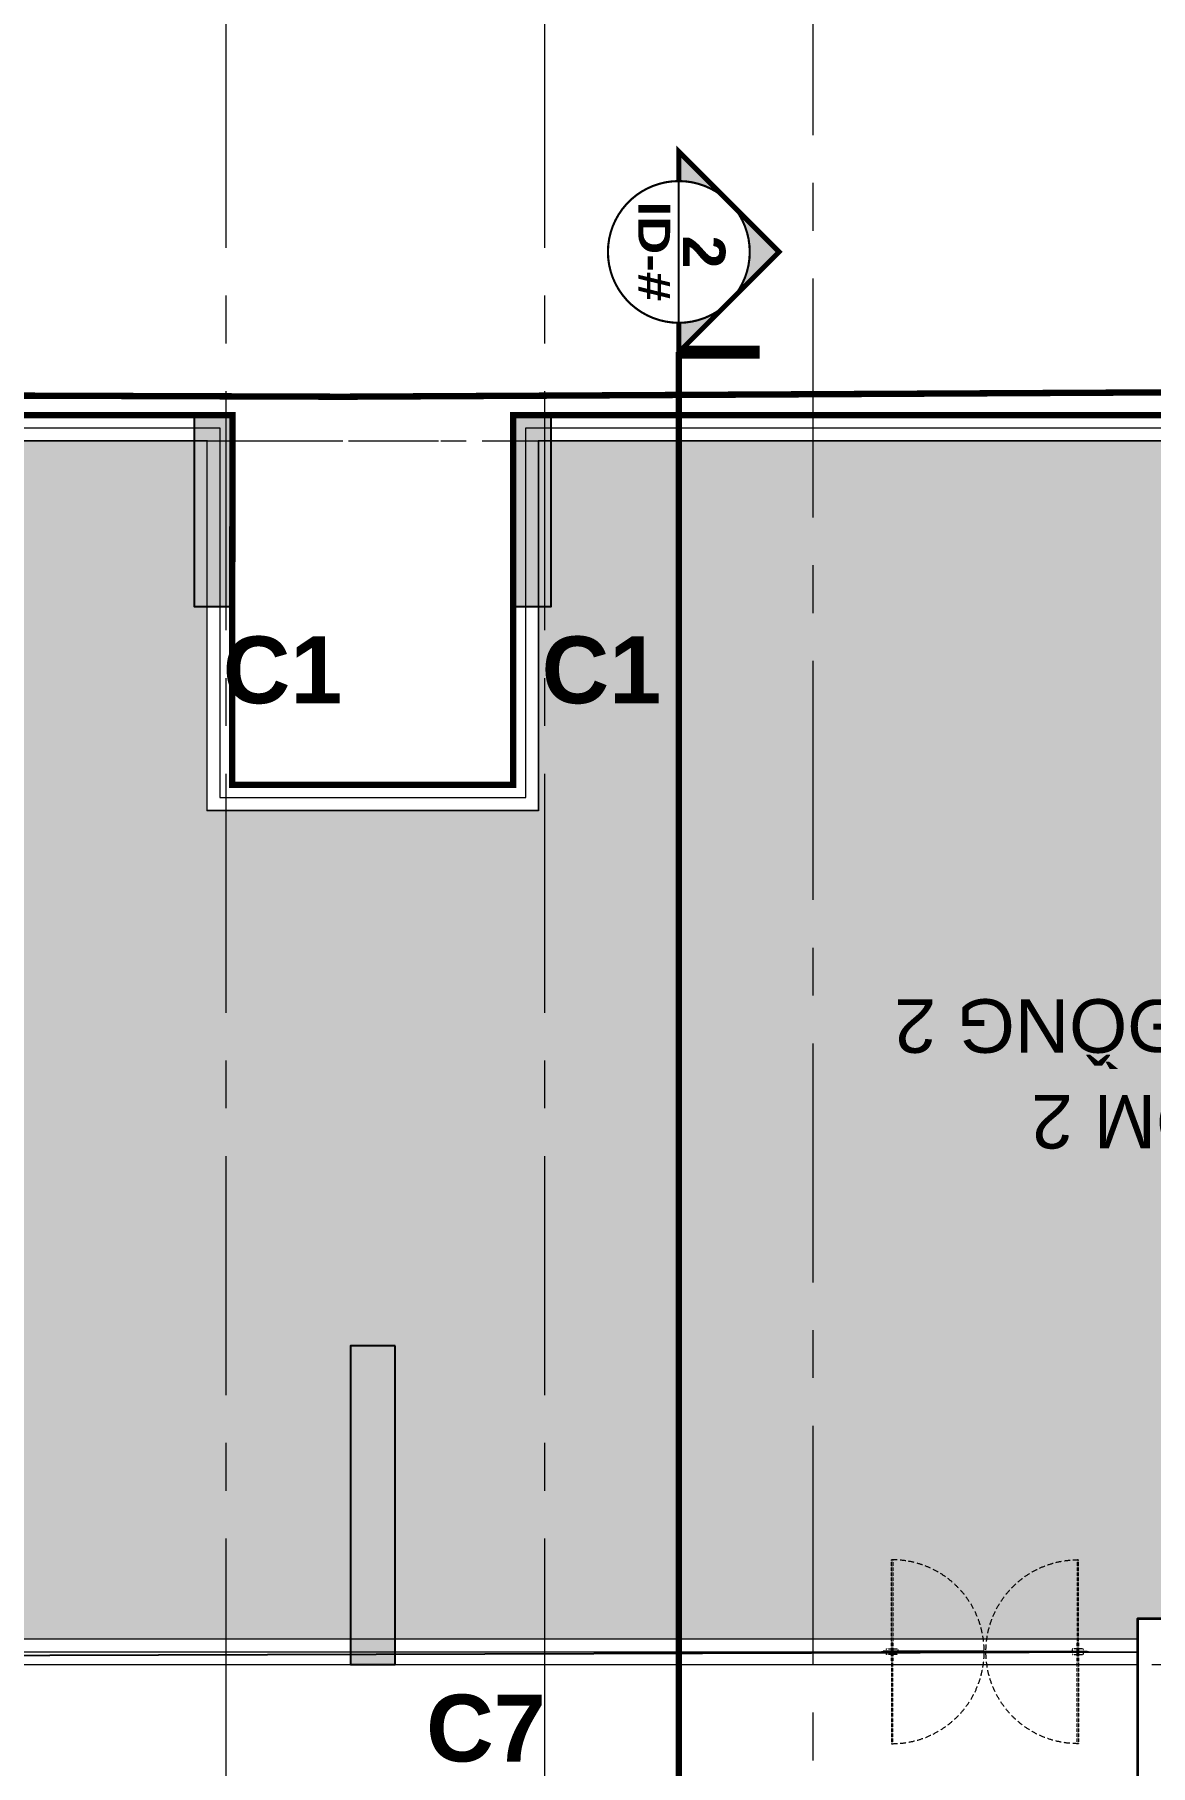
# Model space of a CAD drawing. Header units: millimetres. Extents: x -100356 to 314685, y 446 to 1273965.
# Drawn here: x 62689 to 71438, y 824177 to 837754 of the extents above; entities that cross this region are included whole.
import ezdxf
from ezdxf.enums import TextEntityAlignment as Align

# ---------------------------------------------------------------- set-up
doc = ezdxf.new("R2010")
doc.units = ezdxf.units.MM
for name, pattern in [('20180221 BF$0$Core - tb$0$HIDDEN', [0.375, 0.25, -0.125]), ('CENTER', [2, 1.25, -0.25, 0.25, -0.25]), ('Dash', [6, 3, -3]), ('DASHED', [0.75, 0.5, -0.25]), ('DASHED2', [0.375, 0.25, -0.125]), ('DASHEDX2', [1.5, 1, -0.5]), ('gf$0$CENTER2', [28.575, 19.05, -3.175, 3.175, -3.175]), ('gf$0$Kume - Grid Line', [10.5, 6, -1.25, 2, -1.25]), ('HIDDEN', [0.375, 0.25, -0.125])]:
    doc.linetypes.add(name, pattern=pattern)
for name, color, linetype, lineweight in [('20180330-Ascent Plaza-TP-Ban ve so bo$0$KÍNH', 150, 'Continuous', 9), ('@ color hatch', 7, 'Continuous', 13), ('A.Concrete', 7, 'Continuous', 25), ('CUA DI', 25, 'Continuous', 9), ('gf$0$A.Axis', 251, 'gf$0$CENTER2', 13), ('GJ', 1, 'Continuous', 13), ('KÍNH', 150, 'Continuous', 9), ('LC.HA', 250, 'Continuous', 9), ('LGI', 250, 'CENTER', 9), ('luoicot', 30, 'Continuous', 13), ('TEXT', 6, 'Continuous', 20), ('Text 35', 250, 'Continuous', 15), ('TUONG 2', 2, 'Continuous', 35), ('TXT', 1, 'Continuous', 25), ('WALL', 4, 'Continuous', 35)]:
    doc.layers.add(name, color=color, linetype=linetype, lineweight=lineweight)
doc.layers.add('STR', color=7, linetype='Continuous')
doc.styles.add('ARIAL', font='Font - TrueType - Arial Bold.ttf')
doc.styles.add('PSDG - Title', font='seguisb_0.ttf', dxfattribs={"height": 2.5})
doc.styles.add('VnArial', font='Font - TrueType - Arial.ttf')

# ---------------------------------------------------------------- blocks, each defined once
blk = doc.blocks.new('AE-CUADI-BLS-900')
at = {"layer": 'CUA DI', "linetype": 'HIDDEN', "ltscale": 100}
blk.add_line((0, 0), (900, 0, 0), dxfattribs=at)
at = {"layer": 'CUA DI', "linetype": 'Continuous'}
for p, q in [((85, -5), (75, 5)), ((75, -5), (85, 5))]:
    blk.add_line(p, q, dxfattribs=at)
at = {"layer": 'CUA DI', "linetype": 'DASHEDX2'}
for points in [[(85, 800), (85, -80), (75, -80), (75, 800)], [(30, 25), (130, 25), (130, -25), (30, -25)], [(85, -800), (85, 80), (75, 80), (75, -800)]]:
    blk.add_lwpolyline(points, close=True, dxfattribs=at)
at = {"layer": 'CUA DI', "linetype": 'Continuous'}
blk.add_lwpolyline([(880, 5), (0, 5), (0, -5), (880, -5)], close=True, dxfattribs=at)
at = {"layer": 'CUA DI', "color": 8, "linetype": 'DASHED2', "ltscale": 200}
blk.add_arc((80, 0), 800, 269.6419, 90.3581, dxfattribs=at)
blk = doc.blocks.new('cuabanlesan-2')
at = {"layer": 'CUA DI', "linetype": 'Continuous'}
blk.add_line((0, -900), (0, 900), dxfattribs=at)
at = {"layer": 'CUA DI', "linetype": 'Continuous', "xscale": -1, "rotation": 90}
blk.add_blockref('AE-CUADI-BLS-900', (0, 887), dxfattribs=at)
at = {"layer": 'CUA DI', "linetype": 'Continuous', "rotation": 90}
blk.add_blockref('AE-CUADI-BLS-900', (0, -888), dxfattribs=at)
blk = doc.blocks.new('A$C4AE13D6C')
at = {"layer": 'CUA DI', "xscale": -1.000080070924014, "yscale": 1.000080071389675, "zscale": 1.000080071249777, "rotation": 180}
blk.add_blockref('cuabanlesan-2', (-5, 448), dxfattribs=at)
blk = doc.blocks.new('A$C16496DF1')
at = {"layer": 'WALL', "color": 2, "linetype": 'HIDDEN', "xscale": -0.9014084507042254, "yscale": 0.9014084507042254, "zscale": 0.9014084507042254, "rotation": 90}
blk.add_blockref('A$C4AE13D6C', (-38, -4), dxfattribs=at)
blk = doc.blocks.new('SITE')
at = {"layer": 'GJ', "color": 2, "linetype": 'DASHED2', "ltscale": 200, "const_width": 50, "elevation": 0}
blk.add_lwpolyline([(-29879, 42740), (-25970, 42804), (-21954, 42762), (-17825, 42748), (-8761, 42796), (-2287, 42908), (-2255, 42910), (-1186, 35377), (-1157, 8044), (-172, -63), (-42869, 0)], dxfattribs=at)
blk = doc.blocks.new('*U430')
h = blk.add_hatch(color=256)
h.paths.add_polyline_path([(0, 7.86), (-3.93, 3.93, -0.198912), (0, 5.56, -0.198912), (3.93, 3.93)])
h.paths.add_polyline_path([(3.93, 3.93, -0.198912), (5.56, 0), (7.86, 0)])
h.paths.add_polyline_path([(-3.93, 3.93), (-7.86, 0), (-5.56, 0, -0.198912)])
at = {"color": 1}
blk.add_line((5.56, 0), (-5.56, 0), dxfattribs=at)
for points, const_width in [([(-5.56, 0), (-7.86, 0), (0, 7.86), (7.86, 0), (5.56, 0)], 0.397), ([(7.86, 6.35), (7.86, 0)], 1)]:
    blk.add_lwpolyline(points, dxfattribs=dict(const_width=const_width))
at = {"const_width": 0.167}
blk.add_lwpolyline([(-5.56, 0, -0.414214), (0, 5.56, -0.414214), (5.56, 0, -0.414214), (0, -5.56, -0.414214), (-5.56, 0, -1.041379)], format="xyb", dxfattribs=at)
at = {"linetype": 'DASHED', "ltscale": 2, "const_width": 0.1}
blk.add_lwpolyline([(5.56, 0), (7.86, 0)], dxfattribs=at)
at = {"color": 2, "style": 'PSDG - Title'}
blk.add_attdef('#', text='', height=2.38, dxfattribs=at).set_placement((0, 1.98), align=Align.MIDDLE_CENTER)
at = {"color": 2, "style": 'PSDG - Title', "width": 0.998746}
blk.add_attdef('A100', text='', height=2.38, dxfattribs=at).set_placement((-3.97, -3.18), (3.97, -3.18), align=Align.FIT)
blk = doc.blocks.new('SECTION SYMBOL 2')
at = {"layer": 'TXT', "linetype": '20180221 BF$0$Core - tb$0$HIDDEN', "ltscale": 300, "const_width": 50}
blk.add_lwpolyline([(-1200, -31832), (-1200, 11798)], dxfattribs=at)
at = {"layer": 'TXT'}
ref = blk.add_blockref('*U430', (-1200, 12584), dxfattribs=dict(at, xscale=100, yscale=100, zscale=100, rotation=270))
ref.add_attrib('#', '2', dxfattribs={"layer": '0', "color": 2, "height": 333, "rotation": 270, "style": 'ARIAL'}).set_placement((-1002, 12584), align=Align.MIDDLE_CENTER)
ref.add_attrib('A100', 'ID-#', dxfattribs={"layer": '0', "color": 2, "height": 250, "rotation": 270, "style": 'ARIAL', "width": 1.186702}).set_placement((-1518, 12980), (-1518, 12197), align=Align.FIT)
blk = doc.blocks.new('X-GRID')
at = {"layer": 'LGI', "ltscale": 1500}
for p, q in [((-36550, -7272.6), (-36550, 49990.7)), ((-34450, 49486.8), (-34450, -7272.6)), ((-31950, 49486.8), (-31950, -7272.6)), ((5008.8, 9600), (-57318.6, 9600)), ((5008.8, 0), (-57318.6, 0))]:
    blk.add_line(p, q, dxfattribs=at)
blk = doc.blocks.new('A$C60262ED2')
at = {"layer": 'LC.HA'}
h = blk.add_hatch(color=256, dxfattribs=at)
h.dxf.hatch_style = 1
h.paths.add_polyline_path([(39409, 51684), (39109, 51684), (39109, 50184), (39409, 50184)])
h = blk.add_hatch(color=256, dxfattribs=at)
h.dxf.hatch_style = 1
h.paths.add_polyline_path([(41909, 51684), (41609, 51684), (41609, 50184), (41909, 50184)])
h = blk.add_hatch(color=256, dxfattribs=at)
h.dxf.hatch_style = 1
h.paths.add_polyline_path([(40684, 44384), (40334, 44384), (40334, 41884), (40684, 41884)])
at = {"layer": 'STR', "ltscale": 1000, "elevation": 0}
for points in [[(39409, 51684), (39109, 51684), (39109, 50184), (39409, 50184)], [(41909, 51684), (41609, 51684), (41609, 50184), (41909, 50184)], [(40684, 44384), (40334, 44384), (40334, 41884), (40684, 41884)]]:
    blk.add_lwpolyline(points, close=True, dxfattribs=at)
at = {"rotation": 180}
blk.add_blockref('X-GRID', (7409, 51484, 0), dxfattribs=at)
at = {"layer": 'Text 35', "ltscale": 1000, "style": 'ARIAL'}
for s, p in [('C1', (39333, 49424, 0)), ('C1', (41833, 49424, 0)), ('C7', (40928, 41123, 0))]:
    blk.add_text(s, height=525, dxfattribs=at).set_placement(p)
blk = doc.blocks.new('column')
at = {"layer": 'luoicot', "ltscale": 0.5}
blk.add_blockref('A$C60262ED2', (-47109, -40384, 0), dxfattribs=at)
blk = doc.blocks.new('gf$0$grid tower-gf')
at = {"layer": 'gf$0$A.Axis', "linetype": 'gf$0$Kume - Grid Line', "lineweight": 9, "ltscale": 100}
for p, q in [((48341.2, -1500.1), (-14918.8, -1500.1)), ((48341.2, -11100.1), (-14918.8, -11100.1))]:
    blk.add_line(p, q, dxfattribs=at)

msp = doc.modelspace()

# ---------------------------------------------------------------- hatches: boundary and pattern name
at = {"layer": '@ color hatch', "ltscale": 0.5}
h = msp.add_hatch(color=61, dxfattribs=at)
h.paths.add_polyline_path([(57741.2, 825168.4), (57740.7, 834568.4), (64040.7, 834568.4), (64040.7, 831668.4), (66640.7, 831668.4), (66640.8, 834568.4), (79890.8, 834568.3), (79890.8, 829868.4), (79890.9, 829868.4), (79890.9, 825664.9), (79890.9, 825328.2), (71340.7, 825328.2), (71340.7, 825168.4)])
h.paths.add_polyline_path([(81540.9, 808744.1), (76892.6, 808744.1), (76819.9, 808744.1), (72141.7, 808744.1), (72141.7, 814468.3), (81540.7, 814468.3)])
h.paths.add_polyline_path([(73239.1, 801968.3), (72141.7, 801968.3), (72141.7, 808544.1), (81541.1, 808542.6), (81541.1, 803419.8), (81538.9, 803418.4), (81538.9, 798518.3), (80240.9, 798518.3), (80240.9, 792368.4), (73239.1, 792368.4)])
h.paths.add_polyline_path([(59841.4, 810018.4), (63471.2, 810018.5), (63471.2, 808747.1), (70240.9, 808747.1), (70240.9, 803668.8), (59841.4, 803668.8)])

# ---------------------------------------------------------------- linework, layer by layer
at = {"color": 3, "linetype": 'Dash', "ltscale": 30, "const_width": 50, "elevation": 0}
msp.add_lwpolyline([(51040.9, 834768.4), (64240.9, 834768.4), (64237.4, 831868.4), (66440.9, 831868.4), (66440.9, 834768.4), (80090.9, 834768.4)], dxfattribs=at)
at = {"elevation": 0}
msp.add_lwpolyline([(38915.7, 824968.4), (71340.7, 825068.4), (71340.7, 817368.4), (81751.9, 817379.5), (81751.9, 814668.3), (71941.7, 814668.3), (71941.7, 801968.3), (54048.7, 801968.3), (54048.7, 803693.4), (59640.5, 803693.4), (70440.9, 803693.4), (70440.9, 808744.1), (63470.9, 808744.1), (63540.8, 820868.3), (62229.8, 820868.3), (62190.5, 820868.3), (62190.5, 823468.4), (46440.9, 823465.3), (46442.4, 815748.2), (42240.9, 815840.4), (42270.7, 823465.3), (38915.9, 823468.4)], close=True, dxfattribs=at)
at = {"layer": '@ color hatch', "color": 250, "linetype": 'Dash', "ltscale": 10, "const_width": 10, "elevation": 0}
msp.add_lwpolyline([(57741.2, 825168.4), (57740.7, 834568.4), (64040.7, 834568.4), (64040.7, 831668.4), (66640.7, 831668.4), (66640.8, 834568.4), (79890.8, 834568.3), (79890.8, 829868.4), (79890.9, 829868.4), (79890.9, 825664.9), (79890.9, 825328.2), (79890.9, 825328.2), (79890.9, 825328.2), (71340.7, 825328.2), (71340.7, 825168.4)], close=True, dxfattribs=at)
at = {"layer": 'KÍNH', "elevation": 0}
for points in [[(57790.7, 834768.4), (64240.7, 834768.4), (64240.7, 831868.4), (66440.7, 831868.4), (66440.7, 834768.4), (80090.8, 834768.3), (80090.9, 830068.4), (80090.9, 830068.4), (80090.9, 825268.4)], [(57790.7, 834668.4), (64140.7, 834668.4), (64140.7, 831768.4), (66540.7, 831768.4), (66540.7, 834668.4), (79990.8, 834668.3), (79991, 829968.4), (79990.9, 829968.4), (79990.9, 825268.4)], [(57790.7, 834568.4), (64040.7, 834568.4), (64040.7, 831668.4), (66640.7, 831668.4), (66640.7, 834568.4), (79890.8, 834568.3), (79891, 829868.4), (79890.9, 829868.4), (79890.9, 825268.4)], [(57741, 825168.4), (71340.7, 825168.4)], [(57741, 825068.4), (71340.7, 825068.4)], [(57741, 824968.4), (71340.7, 824968.4)]]:
    msp.add_lwpolyline(points, dxfattribs=at)
at = {"layer": 'TUONG 2', "ltscale": 0.5, "elevation": 0}
msp.add_lwpolyline([(71540.8, 825328), (71540.8, 817368.4), (71340.7, 817368.4), (71340.7, 825328)], close=True, dxfattribs=at)

# ---------------------------------------------------------------- block references
at = {"layer": '20180330-Ascent Plaza-TP-Ban ve so bo$0$KÍNH', "rotation": 180}
msp.add_blockref('gf$0$grid tower-gf', (74640.7, 823468.2, 0), dxfattribs=at)
at = {"layer": 'A.Concrete'}
msp.add_blockref('column', (71940.7, 823468.3, 0), dxfattribs=at)
at = {"layer": 'CUA DI', "xscale": -1}
msp.add_blockref('A$C16496DF1', (69699.8, 825067.9, 0), dxfattribs=at)
at = {"layer": 'GJ'}
msp.add_blockref('SITE', (82927, 792165.5, 0), dxfattribs=at)
at = {"layer": 'TEXT'}
msp.add_blockref('SECTION SYMBOL 2', (68940.9, 823465.3, 0), dxfattribs=at)

# ---------------------------------------------------------------- texts
at = {"layer": 'TEXT', "style": 'VnArial'}
for s, p in [('SINH HOẠT CỘNG ĐỒNG 2', (76960.7, 830187.3, 0)), ('COMMUNITY ROOM 2', (76599.4, 829436.3, 0))]:
    msp.add_text(s, height=420, rotation=180, dxfattribs=at).set_placement(p)

doc.saveas('drawing.dxf')
